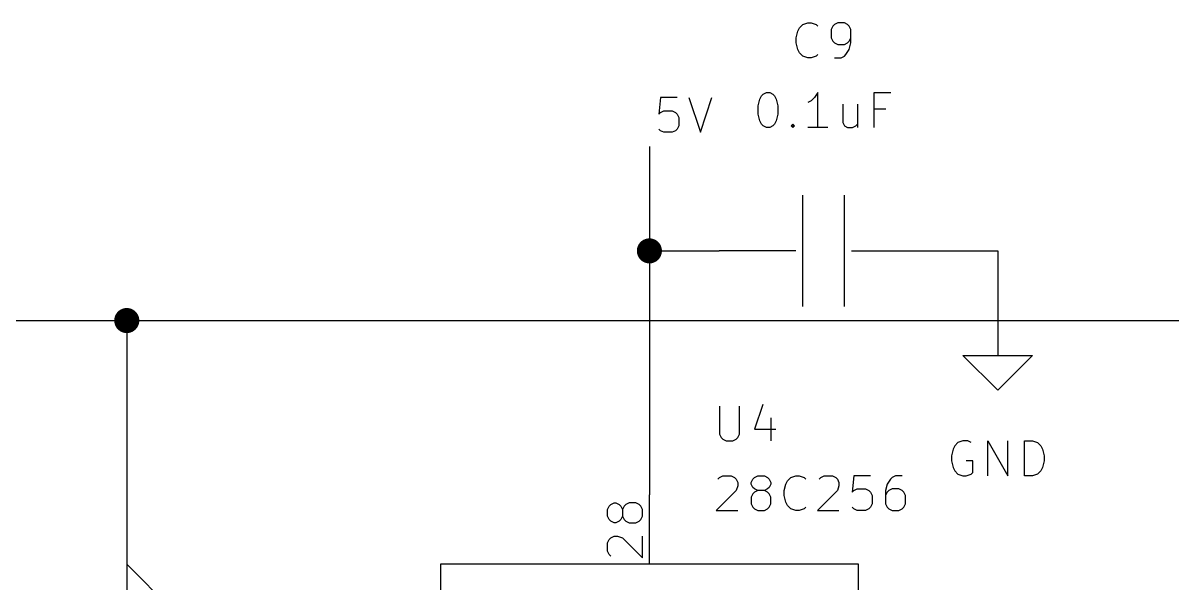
# Model space of a CAD drawing. Header units: millimetres. Extents: x 10 to 287, y -200 to -10.
# Drawn here: x 52.1 to 93.98, y -121.33 to -100.91 of the extents above; entities that cross this region are included whole.
import ezdxf

# ---------------------------------------------------------------- set-up
doc = ezdxf.new("R2010")
doc.units = ezdxf.units.MM
for name, color, linetype in [('BLUE', 174, 'CONTINUOUS'), ('GREENSIXTYFIVE', 129, 'CONTINUOUS'), ('LIGHTGREEN', 92, 'CONTINUOUS'), ('LIGHTRED', 12, 'CONTINUOUS'), ('RED', 14, 'CONTINUOUS'), ('REDSIX', 19, 'CONTINUOUS'), ('WHITE', 250, 'CONTINUOUS')]:
    doc.layers.add(name, color=color, linetype=linetype)

msp = doc.modelspace()

# ---------------------------------------------------------------- linework, layer by layer
at = {"layer": 'BLUE', "linetype": 'CONTINUOUS'}
for p, q in [((50.8, -111.76), (55.88, -111.76)), ((55.88, -111.76), (95.25, -111.76)), ((55.88, -111.76), (55.88, -156.21))]:
    msp.add_line(p, q, dxfattribs=at)
at = {"layer": 'BLUE', "const_width": 0.4572}
msp.add_lwpolyline([(55.6514, -111.76, 1), (56.1086, -111.76, 1)], format="xyb", close=True, dxfattribs=at)
at = {"layer": 'GREENSIXTYFIVE', "linetype": 'CONTINUOUS'}
for p, q in [((80.524, -100.9696), (80.7054, -100.9091)), ((80.7054, -100.9091), (80.8263, -100.9091)), ((80.8263, -100.9091), (81.0078, -100.9696)), ((81.794, -100.9091), (81.673, -100.9696)), ((82.0359, -100.9091), (81.794, -100.9091)), ((82.1568, -100.9696), (82.0359, -100.9091)), ((80.2821, -101.4534), (80.3425, -101.2115)), ((80.3425, -101.2115), (80.403, -101.0906)), ((80.403, -101.0906), (80.524, -100.9696)), ((81.0078, -100.9696), (81.0682, -101.0301)), ((81.6125, -101.0301), (81.5521, -101.151)), ((81.5521, -101.151), (81.5521, -101.4534)), ((81.673, -100.9696), (81.6125, -101.0301)), ((82.2173, -101.0301), (82.1568, -100.9696)), ((82.2778, -101.151), (82.2173, -101.0301)), ((82.2778, -101.6348), (82.2778, -101.151)), ((80.2821, -101.6348), (80.2821, -101.4534)), ((80.3425, -101.8767), (80.2821, -101.6348)), ((81.5521, -101.4534), (81.6125, -101.5744)), ((81.6125, -101.5744), (81.673, -101.6348)), ((81.673, -101.6348), (81.794, -101.6953)), ((81.794, -101.6953), (82.0359, -101.6953)), ((82.0359, -101.6953), (82.1568, -101.6348)), ((82.1568, -101.6348), (82.2173, -101.5744)), ((82.2173, -101.5744), (82.2778, -101.4534)), ((82.2173, -101.8767), (82.2778, -101.6348)), ((80.403, -101.9977), (80.3425, -101.8767)), ((80.524, -102.1187), (80.403, -101.9977)), ((80.7054, -102.1791), (80.524, -102.1187)), ((80.8263, -102.1791), (80.7054, -102.1791)), ((81.0078, -102.1187), (80.8263, -102.1791)), ((81.0682, -102.0582), (81.0078, -102.1187)), ((81.673, -102.1791), (81.9149, -102.1791)), ((81.9149, -102.1791), (82.0359, -102.1187)), ((82.0359, -102.1187), (82.0963, -102.0582)), ((82.0963, -102.0582), (82.2173, -101.8767)), ((79.0726, -103.5096), (79.1935, -103.4491)), ((79.1935, -103.4491), (79.3145, -103.4491)), ((79.3145, -103.4491), (79.4354, -103.5096)), ((81.0683, -103.4491), (80.9474, -103.6306)), ((81.0683, -104.7191), (81.0683, -103.4491)), ((83.1244, -104.7191), (83.1244, -103.4491)), ((83.1244, -103.4491), (83.7292, -103.4491)), ((78.8912, -103.9329), (78.9516, -103.691)), ((78.9516, -103.691), (79.0121, -103.5701)), ((79.0121, -103.5701), (79.0726, -103.5096)), ((79.4354, -103.5096), (79.4959, -103.5701)), ((79.4959, -103.5701), (79.5564, -103.691)), ((79.5564, -103.691), (79.6169, -103.9329)), ((80.8264, -103.7515), (80.7055, -103.812)), ((80.9474, -103.6306), (80.8264, -103.7515)), ((78.8912, -104.2353), (78.8912, -103.9329)), ((78.9516, -104.4772), (78.8912, -104.2353)), ((79.6169, -104.2353), (79.5564, -104.4772)), ((79.6169, -103.9329), (79.6169, -104.2353)), ((81.9754, -103.8725), (81.9754, -104.5377)), ((82.5197, -103.8725), (82.5197, -104.7191)), ((83.5478, -104.0539), (83.1244, -104.0539)), ((79.0121, -104.5982), (78.9516, -104.4772)), ((79.0726, -104.6587), (79.0121, -104.5982)), ((79.1935, -104.7191), (79.0726, -104.6587)), ((79.4354, -104.6587), (79.3145, -104.7191)), ((79.4959, -104.5982), (79.4354, -104.6587)), ((79.5564, -104.4772), (79.4959, -104.5982)), ((80.1007, -104.6587), (80.1611, -104.5982)), ((80.1611, -104.7191), (80.1007, -104.6587)), ((80.1611, -104.5982), (80.2216, -104.6587)), ((80.1611, -104.5982), (80.1611, -104.7191)), ((80.2216, -104.6587), (80.1611, -104.7191)), ((81.9754, -104.5377), (82.0359, -104.6587)), ((82.0359, -104.6587), (82.1569, -104.7191)), ((82.3383, -104.7191), (82.4592, -104.6587)), ((82.4592, -104.6587), (82.5197, -104.5982)), ((79.3145, -104.7191), (79.1935, -104.7191)), ((81.4312, -104.7191), (80.7055, -104.7191)), ((82.1569, -104.7191), (82.3383, -104.7191)), ((77.4868, -114.8792), (77.4868, -115.9073)), ((78.2125, -115.9073), (78.2125, -114.8792)), ((79.0592, -114.8188), (78.7569, -115.7259)), ((79.3616, -115.3026), (79.3616, -116.1492)), ((77.4868, -115.9073), (77.5473, -116.0283)), ((78.1521, -116.0283), (78.2125, -115.9073)), ((78.7569, -115.7259), (79.543, -115.7259)), ((77.5473, -116.0283), (77.6078, -116.0888)), ((77.6078, -116.0888), (77.7287, -116.1492)), ((77.7287, -116.1492), (77.9706, -116.1492)), ((77.9706, -116.1492), (78.0916, -116.0888)), ((78.0916, -116.0888), (78.1521, -116.0283)), ((86.0576, -116.3307), (85.9971, -116.4516)), ((86.1786, -116.2097), (86.0576, -116.3307)), ((86.36, -116.1492), (86.1786, -116.2097)), ((86.5414, -116.1492), (86.36, -116.1492)), ((86.6624, -116.2097), (86.5414, -116.1492)), ((87.2671, -117.4192), (87.2671, -116.1492)), ((87.2671, -116.1492), (87.9928, -117.4192)), ((87.9928, -117.4192), (87.9928, -116.1492)), ((88.5976, -117.4192), (88.5976, -116.1492)), ((88.5976, -116.1492), (88.9, -116.1492)), ((88.9, -116.1492), (89.0814, -116.2097)), ((89.0814, -116.2097), (89.2024, -116.3307)), ((89.2024, -116.3307), (89.2629, -116.4516)), ((85.9971, -116.4516), (85.9367, -116.6935)), ((85.9367, -116.6935), (85.9367, -116.8749)), ((89.2629, -116.4516), (89.3233, -116.6935)), ((89.3233, -116.6935), (89.3233, -116.8749)), ((85.9367, -116.8749), (85.9971, -117.1168)), ((85.9971, -117.1168), (86.0576, -117.2378)), ((86.0576, -117.2378), (86.1786, -117.3588)), ((86.7228, -116.8749), (86.4809, -116.8749)), ((86.7228, -117.2983), (86.7228, -116.8749)), ((89.2024, -117.2378), (89.0814, -117.3588)), ((89.2629, -117.1168), (89.2024, -117.2378)), ((89.3233, -116.8749), (89.2629, -117.1168)), ((77.4264, -117.5402), (77.4868, -117.4797)), ((77.4868, -117.4797), (77.6078, -117.4192)), ((77.6078, -117.4192), (77.9102, -117.4192)), ((77.9102, -117.4192), (78.0311, -117.4797)), ((78.0311, -117.4797), (78.0916, -117.5402)), ((78.0916, -117.5402), (78.1521, -117.6611)), ((78.1521, -117.6611), (78.1521, -117.7821)), ((78.6359, -117.6611), (78.6963, -117.5402)), ((78.6359, -117.7216), (78.6359, -117.6611)), ((78.6963, -117.5402), (78.7568, -117.4797)), ((78.7568, -117.4797), (78.8778, -117.4192)), ((78.8778, -117.4192), (79.1197, -117.4192)), ((79.1197, -117.4192), (79.2406, -117.4797)), ((79.2406, -117.4797), (79.3011, -117.5402)), ((79.3011, -117.5402), (79.3616, -117.6611)), ((79.3616, -117.6611), (79.3616, -117.7216)), ((79.9058, -117.7216), (79.9663, -117.6007)), ((79.9663, -117.6007), (80.0873, -117.4797)), ((80.0873, -117.4797), (80.2687, -117.4192)), ((80.2687, -117.4192), (80.3896, -117.4192)), ((80.3896, -117.4192), (80.5711, -117.4797)), ((80.5711, -117.4797), (80.6315, -117.5402)), ((81.1154, -117.5402), (81.1758, -117.4797)), ((81.1758, -117.4797), (81.2968, -117.4192)), ((81.2968, -117.4192), (81.5992, -117.4192)), ((81.5992, -117.4192), (81.7201, -117.4797)), ((81.7201, -117.4797), (81.7806, -117.5402)), ((81.7806, -117.5402), (81.8411, -117.6611)), ((81.8411, -117.6611), (81.8411, -117.7821)), ((82.3853, -117.4192), (82.3249, -118.024)), ((82.9901, -117.4192), (82.3853, -117.4192)), ((83.7158, -117.5402), (83.5948, -117.7216)), ((83.7763, -117.4797), (83.7158, -117.5402)), ((83.8972, -117.4192), (83.7763, -117.4797)), ((84.1391, -117.4192), (83.8972, -117.4192)), ((86.1786, -117.3588), (86.36, -117.4192)), ((86.36, -117.4192), (86.4809, -117.4192)), ((86.4809, -117.4192), (86.6624, -117.3588)), ((86.6624, -117.3588), (86.7228, -117.2983)), ((88.9, -117.4192), (88.5976, -117.4192)), ((89.0814, -117.3588), (88.9, -117.4192)), ((78.0916, -117.9635), (77.3659, -118.6892)), ((78.1521, -117.7821), (78.0916, -117.9635)), ((78.6963, -117.8426), (78.6359, -117.7216)), ((78.6963, -118.0845), (78.6359, -118.2054)), ((78.7568, -117.903), (78.6963, -117.8426)), ((78.7568, -118.024), (78.6963, -118.0845)), ((78.8778, -117.9635), (78.7568, -117.903)), ((78.8778, -117.9635), (78.7568, -118.024)), ((79.1197, -117.9635), (78.8778, -117.9635)), ((79.2406, -117.903), (79.1197, -117.9635)), ((79.2406, -118.024), (79.1197, -117.9635)), ((79.3011, -117.8426), (79.2406, -117.903)), ((79.3011, -118.0845), (79.2406, -118.024)), ((79.3616, -117.7216), (79.3011, -117.8426)), ((79.3616, -118.2054), (79.3011, -118.0845)), ((79.8454, -117.9635), (79.9058, -117.7216)), ((79.8454, -118.1449), (79.8454, -117.9635)), ((81.7806, -117.9635), (81.0549, -118.6892)), ((81.8411, -117.7821), (81.7806, -117.9635)), ((82.3249, -118.024), (82.3853, -117.9635)), ((82.3853, -117.9635), (82.5063, -117.903)), ((82.5063, -117.903), (82.8087, -117.903)), ((82.8087, -117.903), (82.9296, -117.9635)), ((82.9296, -117.9635), (82.9901, -118.024)), ((82.9901, -118.024), (83.0506, -118.1449)), ((83.5948, -117.7216), (83.5344, -117.9635)), ((83.5344, -117.9635), (83.5344, -118.4473)), ((83.5948, -118.024), (83.5344, -118.1449)), ((83.6553, -117.9635), (83.5948, -118.024)), ((83.7763, -117.903), (83.6553, -117.9635)), ((84.0182, -117.903), (83.7763, -117.903)), ((84.1391, -117.9635), (84.0182, -117.903)), ((84.1996, -118.024), (84.1391, -117.9635)), ((84.2601, -118.1449), (84.1996, -118.024)), ((78.6359, -118.2054), (78.6359, -118.4473)), ((78.6359, -118.4473), (78.6963, -118.5683)), ((79.3011, -118.5683), (79.3616, -118.4473)), ((79.3616, -118.4473), (79.3616, -118.2054)), ((79.9058, -118.3868), (79.8454, -118.1449)), ((79.9663, -118.5078), (79.9058, -118.3868)), ((80.0873, -118.6288), (79.9663, -118.5078)), ((83.0506, -118.4473), (82.9901, -118.5683)), ((83.0506, -118.1449), (83.0506, -118.4473)), ((83.5344, -118.4473), (83.5948, -118.5683)), ((84.1996, -118.5683), (84.2601, -118.4473)), ((84.2601, -118.4473), (84.2601, -118.1449)), ((77.3659, -118.6892), (78.1521, -118.6892)), ((78.6963, -118.5683), (78.7568, -118.6288)), ((78.7568, -118.6288), (78.8778, -118.6892)), ((78.8778, -118.6892), (79.1197, -118.6892)), ((79.1197, -118.6892), (79.2406, -118.6288)), ((79.2406, -118.6288), (79.3011, -118.5683)), ((80.2687, -118.6892), (80.0873, -118.6288)), ((80.3896, -118.6892), (80.2687, -118.6892)), ((80.5711, -118.6288), (80.3896, -118.6892)), ((80.6315, -118.5683), (80.5711, -118.6288)), ((81.0549, -118.6892), (81.8411, -118.6892)), ((82.3853, -118.6288), (82.3249, -118.5683)), ((82.5063, -118.6892), (82.3853, -118.6288)), ((82.8087, -118.6892), (82.5063, -118.6892)), ((82.9296, -118.6288), (82.8087, -118.6892)), ((82.9901, -118.5683), (82.9296, -118.6288)), ((83.5948, -118.5683), (83.6553, -118.6288)), ((83.6553, -118.6288), (83.7763, -118.6892)), ((83.7763, -118.6892), (84.0182, -118.6892)), ((84.0182, -118.6892), (84.1391, -118.6288)), ((84.1391, -118.6288), (84.1996, -118.5683))]:
    msp.add_line(p, q, dxfattribs=at)
at = {"layer": 'LIGHTGREEN', "linetype": 'CONTINUOUS'}
for p, q in [((74.93, -105.41), (74.93, -109.22)), ((74.93, -109.22), (77.47, -109.22)), ((74.93, -109.22), (74.93, -118.11)), ((85.09, -109.22), (87.63, -109.22)), ((87.63, -109.22), (87.63, -111.76)), ((58.42, -123.19), (55.88, -120.65))]:
    msp.add_line(p, q, dxfattribs=at)
at = {"layer": 'LIGHTGREEN', "const_width": 0.4572}
msp.add_lwpolyline([(74.7014, -109.22, 1), (75.1586, -109.22, 1)], format="xyb", close=True, dxfattribs=at)
at = {"layer": 'LIGHTRED', "linetype": 'CONTINUOUS'}
for p, q in [((73.4634, -118.5333), (73.5239, -118.4728)), ((73.5239, -118.4728), (73.6448, -118.4123)), ((73.6448, -118.4123), (73.7053, -118.4123)), ((73.7053, -118.4123), (73.8263, -118.4728)), ((73.8263, -118.4728), (73.8867, -118.5333)), ((74.0682, -118.4728), (74.0077, -118.5333)), ((74.1891, -118.4123), (74.0682, -118.4728)), ((74.431, -118.4123), (74.1891, -118.4123)), ((74.552, -118.4728), (74.431, -118.4123)), ((74.6125, -118.5333), (74.552, -118.4728)), ((73.4029, -118.6542), (73.4634, -118.5333)), ((73.4029, -118.8961), (73.4029, -118.6542)), ((73.4634, -119.0171), (73.4029, -118.8961)), ((73.8867, -118.5333), (73.9472, -118.6542)), ((73.9472, -118.8961), (73.8867, -119.0171)), ((74.0077, -118.5333), (73.9472, -118.6542)), ((73.9472, -118.6542), (73.9472, -118.8961)), ((73.9472, -118.8961), (74.0077, -119.0171)), ((74.6729, -118.6542), (74.6125, -118.5333)), ((74.6125, -119.0171), (74.6729, -118.8961)), ((74.6729, -118.8961), (74.6729, -118.6542)), ((73.5239, -119.0776), (73.4634, -119.0171)), ((73.6448, -119.138), (73.5239, -119.0776)), ((73.7053, -119.138), (73.6448, -119.138)), ((73.8263, -119.0776), (73.7053, -119.138)), ((73.8867, -119.0171), (73.8263, -119.0776)), ((74.0077, -119.0171), (74.0682, -119.0776)), ((74.0682, -119.0776), (74.1891, -119.138)), ((74.1891, -119.138), (74.431, -119.138)), ((74.431, -119.138), (74.552, -119.0776)), ((74.552, -119.0776), (74.6125, -119.0171)), ((73.4029, -119.8637), (73.4634, -119.7428)), ((73.4634, -119.7428), (73.5239, -119.6823)), ((73.5239, -119.6823), (73.6448, -119.6218)), ((73.6448, -119.6218), (73.7658, -119.6218)), ((73.7658, -119.6218), (73.9472, -119.6823)), ((73.9472, -119.6823), (74.6729, -120.408)), ((74.6729, -120.408), (74.6729, -119.6218)), ((73.4029, -120.1661), (73.4029, -119.8637)), ((73.4634, -120.2871), (73.4029, -120.1661)), ((73.5239, -120.3475), (73.4634, -120.2871))]:
    msp.add_line(p, q, dxfattribs=at)
at = {"layer": 'RED', "linetype": 'CONTINUOUS'}
for p, q in [((80.518, -111.252), (80.518, -107.188)), ((82.042, -111.252), (82.042, -107.188)), ((80.264, -109.22), (77.47, -109.22)), ((82.296, -109.22), (85.09, -109.22)), ((87.63, -111.76), (87.63, -113.03)), ((87.63, -114.3), (86.36, -113.03)), ((86.36, -113.03), (87.63, -113.03)), ((87.63, -113.03), (88.9, -113.03)), ((88.9, -113.03), (87.63, -114.3)), ((74.93, -120.65), (74.93, -118.11)), ((67.31, -120.65), (67.31, -171.45)), ((82.55, -120.65), (67.31, -120.65)), ((82.55, -171.45), (82.55, -120.65))]:
    msp.add_line(p, q, dxfattribs=at)
at = {"layer": 'REDSIX', "linetype": 'CONTINUOUS'}
for p, q in [((75.3367, -103.6269), (75.2763, -104.2317)), ((75.9415, -103.6269), (75.3367, -103.6269)), ((76.3648, -103.6269), (76.7881, -104.8969)), ((76.7881, -104.8969), (77.2115, -103.6269)), ((75.2763, -104.2317), (75.3367, -104.1712)), ((75.3367, -104.1712), (75.4577, -104.1107)), ((75.4577, -104.1107), (75.7601, -104.1107)), ((75.7601, -104.1107), (75.881, -104.1712)), ((75.881, -104.1712), (75.9415, -104.2317)), ((75.9415, -104.2317), (76.002, -104.3526)), ((76.002, -104.655), (75.9415, -104.776)), ((76.002, -104.3526), (76.002, -104.655)), ((75.3367, -104.8365), (75.2763, -104.776)), ((75.4577, -104.8969), (75.3367, -104.8365)), ((75.7601, -104.8969), (75.4577, -104.8969)), ((75.881, -104.8365), (75.7601, -104.8969)), ((75.9415, -104.776), (75.881, -104.8365))]:
    msp.add_line(p, q, dxfattribs=at)
at = {"layer": 'WHITE', "linetype": 'CONTINUOUS'}
for p, q in [((67.31, -120.65), (67.31, -171.45)), ((82.55, -120.65), (67.31, -120.65)), ((82.55, -171.45), (82.55, -120.65))]:
    msp.add_line(p, q, dxfattribs=at)

doc.saveas('drawing.dxf')
